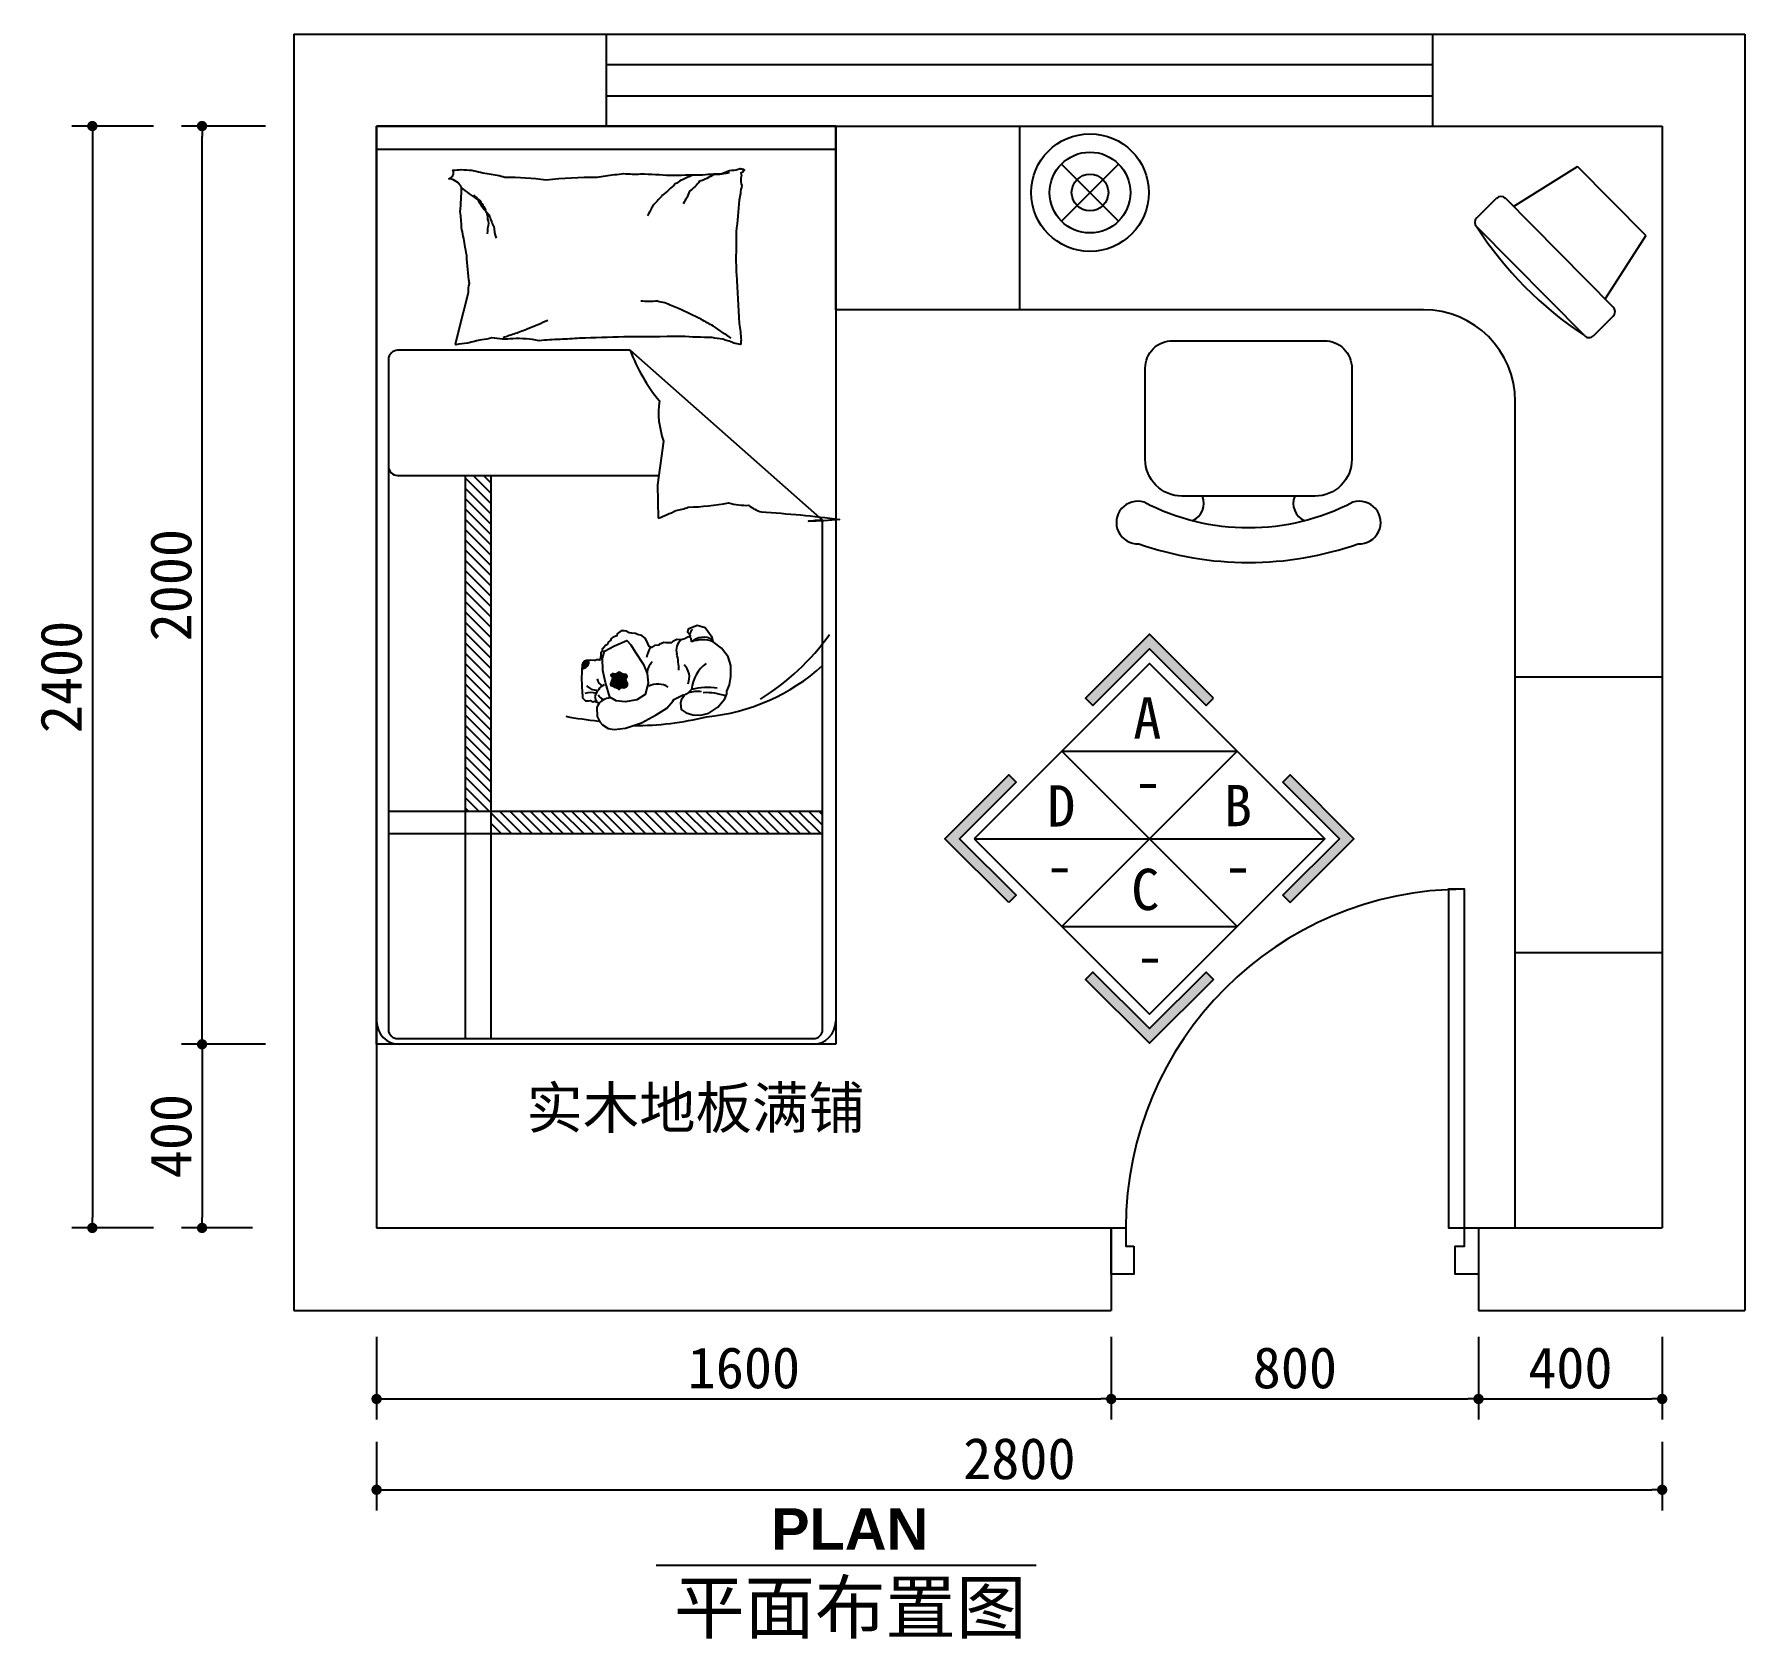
# Model space of a CAD drawing. Extents: x 798 to 4524, y 1031 to 4526.
import ezdxf

# ---------------------------------------------------------------- set-up
doc = ezdxf.new("R2010")
doc.units = 0
doc.header["$LTSCALE"] = 500
doc.header["$MEASUREMENT"] = 0
doc.header["$PDMODE"] = 3
doc.layers.get('0').update_dxf_attribs({"linetype": 'CONTINUOUS'})
doc.layers.get('DEFPOINTS').update_dxf_attribs({"linetype": 'CONTINUOUS'})
for name, color, linetype in [('2', 2, 'CONTINUOUS'), ('3', 3, 'CONTINUOUS'), ('4', 4, 'CONTINUOUS'), ('7', 7, 'CONTINUOUS'), ('BH', 3, 'CONTINUOUS'), ('DIM', 3, 'CONTINUOUS'), ('TEXT', 3, 'CONTINUOUS')]:
    doc.layers.add(name, color=color, linetype=linetype)
doc.styles.add('HT', font='swisseb.ttf')
doc.styles.add('HZ', font='simfang.ttf')
doc.dimstyles.get("Standard").update_dxf_attribs({"dimscale": 45, "dimtxt": 2, "dimasz": 0.5, "dimexe": 1, "dimexo": 1, "dimgap": 0.5, "dimtad": 1, "dimdec": 0, "dimzin": 0, "dimtxsty": 'HZ', "dimblk1": 'DOT', "dimblk2": 'DOT', "dimsah": 1, "dimcen": 0, "dimazin": 3, "dimtfac": 0.5, "dimtdec": 0, "dimtix": 1, "dimtmove": 0, "dimatfit": 3, "dimtolj": 1, "dimtzin": 0})
pattern_1 = [(45, (10422.0167, 10433.2545), (-1.76776695, 1.76776695), [])]

# ---------------------------------------------------------------- blocks, each defined once
blk = doc.blocks.new('_DOT')
at = {"color": 0, "linetype": 'BYBLOCK'}
blk.add_line((-0.5, 0), (-1, 0), dxfattribs=at)
at = {"color": 0, "linetype": 'BYBLOCK', "const_width": 0.5}
blk.add_lwpolyline([(-0.25, 0, 1), (0.25, 0, 1)], format="xyb", close=True, dxfattribs=at)
blk = doc.blocks.new('*D5')
at = {"color": 0, "linetype": 'BYBLOCK'}
for p, q in [((4921.5, -10598.3), (4921.5, -10778.3)), ((6521.5, -10598.3), (6521.5, -10778.3)), ((4944, -10733.3), (6499, -10733.3))]:
    blk.add_line(p, q, dxfattribs=at)
at = {"layer": 'DEFPOINTS', "color": 0, "linetype": 'BYBLOCK'}
for p in [(4921.5, -10553.3), (6521.5, -10553.3), (6521.5, -10733.3)]:
    blk.add_point(p, dxfattribs=at)
at = {"color": 0, "linetype": 'BYBLOCK', "xscale": 22.5, "yscale": 22.5, "zscale": 22.5, "rotation": 180}
blk.add_blockref('_DOT', (4921.5, -10733.3), dxfattribs=at)
at = {"color": 0, "linetype": 'BYBLOCK', "xscale": 22.5, "yscale": 22.5, "zscale": 22.5}
blk.add_blockref('_DOT', (6521.5, -10733.3), dxfattribs=at)
at = {"color": 0, "linetype": 'BYBLOCK', "insert": (5721.5, -10665.8), "char_height": 90, "attachment_point": 5, "style": 'HZ'}
blk.add_mtext('\\A1;1600', dxfattribs=at)
blk = doc.blocks.new('*D4')
at = {"color": 0, "linetype": 'BYBLOCK'}
for p, q in [((4679.4, -7960.7), (4496.4, -7960.7)), ((4541.4, -9938.2), (4541.4, -7983.2)), ((4679.4, -9960.7), (4496.4, -9960.7))]:
    blk.add_line(p, q, dxfattribs=at)
at = {"layer": 'DEFPOINTS', "color": 0, "linetype": 'BYBLOCK'}
for p in [(4541.4, -7960.7), (4724.4, -7960.7), (4724.4, -9960.7)]:
    blk.add_point(p, dxfattribs=at)
at = {"color": 0, "linetype": 'BYBLOCK', "xscale": 22.5, "yscale": 22.5, "zscale": 22.5}
for p, rotation in [((4541.4, -7960.7), 90), ((4541.4, -9960.7), 270)]:
    blk.add_blockref('_DOT', p, dxfattribs=dict(at, rotation=rotation))
at = {"color": 0, "linetype": 'BYBLOCK', "insert": (4473.9, -8960.7), "char_height": 90, "attachment_point": 5, "rotation": 90, "style": 'HZ'}
blk.add_mtext('\\A1;2000', dxfattribs=at)
blk = doc.blocks.new('*D3')
at = {"color": 0, "linetype": 'BYBLOCK'}
for p, q in [((4679.4, -9960.7), (4496.4, -9960.7)), ((4541.4, -9983.2), (4541.4, -10338.2)), ((4651.5, -10360.7), (4496.4, -10360.7))]:
    blk.add_line(p, q, dxfattribs=at)
at = {"layer": 'DEFPOINTS', "color": 0, "linetype": 'BYBLOCK'}
for p in [(4724.4, -9960.7), (4541.4, -10360.7), (4696.5, -10360.7)]:
    blk.add_point(p, dxfattribs=at)
at = {"color": 0, "linetype": 'BYBLOCK', "xscale": 22.5, "yscale": 22.5, "zscale": 22.5}
for p, rotation in [((4541.4, -9960.7), 90), ((4541.4, -10360.7), 270)]:
    blk.add_blockref('_DOT', p, dxfattribs=dict(at, rotation=rotation))
at = {"color": 0, "linetype": 'BYBLOCK', "insert": (4473.9, -10160.7), "char_height": 90, "attachment_point": 5, "rotation": 90, "style": 'HZ'}
blk.add_mtext('\\A1;400', dxfattribs=at)
blk = doc.blocks.new('玩具狗02')
at = {"layer": 'BH'}
h = blk.add_hatch(dxfattribs=at)
h.set_pattern_fill('ANSI31', color=256, scale=20, style=0)
h.set_pattern_definition(pattern_1)
h.paths.add_polyline_path([(33.3, 149.9), (28.7, 149.6), (24.7, 148.1), (21.7, 144.2), (20.4, 141.2), (19.6, 133.3, 0.479357)])
h = blk.add_hatch(dxfattribs=at)
h.set_pattern_fill('ANSI31', color=256, scale=20, style=0)
h.set_pattern_definition(pattern_1)
h.paths.add_polyline_path([(98.4, 95.4), (103.3, 95.1), (108.1, 96.8), (110.9, 100.1), (110.9, 103.9), (108.4, 109.3), (107.5, 113.4), (109, 115.3), (110.3, 117.8), (109, 120.8), (106.6, 121.3), (103.8, 121.5), (100.2, 122.6), (95.5, 125.6), (94.2, 126.1), (88.8, 123), (86.4, 122.1), (82.6, 122.7), (79.9, 123.1), (77.4, 120.7), (78.3, 118.2), (80.8, 116), (80.3, 111.3), (77, 103.1), (77.8, 99.2), (80.4, 98.7), (82.5, 98.2), (84.1, 96.1), (86.1, 96.2), (89.5, 95.1), (91.9, 92.8), (93.2, 91.7), (94.7, 93.5)])
at = {"layer": '3'}
blk.add_lwpolyline([(94.2, 126.1), (88.8, 123), (86.4, 122.1), (82.6, 122.7), (79.9, 123.1), (77.4, 120.7), (78.3, 118.2), (80.8, 116), (80.3, 111.3), (77, 103.1), (77.8, 99.2), (80.4, 98.7), (82.5, 98.2), (84.1, 96.1), (86.1, 96.2), (89.5, 95.1), (91.9, 92.8), (93.2, 91.7), (94.7, 93.5), (98.4, 95.4), (103.3, 95.1), (108.1, 96.8), (110.9, 100.1), (110.9, 103.9), (108.4, 109.3), (107.5, 113.4), (109, 115.3), (110.3, 117.8), (109, 120.8), (106.6, 121.3), (103.8, 121.5), (100.2, 122.6), (95.5, 125.6), (94.2, 126.1)], dxfattribs=at)
for centre, radius, start, end in [((249.9, 199.7), 14.7, 128.3031, 168.9374), ((283.6, 118.4), 139.8, 155.3415, 164.4913), ((233.5, 170.4), 25.2, 127.108, 198.2435), ((226.7, 188), 12.1, 353.9542, 51.018), ((263.2, 159), 37, 61.149, 131.3836), ((187.3, 121.2), 37.5, 136.7949, 176.7156), ((90.1, 131.6), 123.3, 359.2848, 14.5089), ((200.4, 116.1), 34.2, 337.4286, 46.0363), ((310.2, 85.9), 71.3, 125.9219, 175.4055), ((69.6, 116.1), 19.8, 189.9605, 241.843), ((37.4, 46.2), 39.2, 74.8422, 107.2397), ((48.9, 115.4), 25.4, 219.7451, 271.7337), ((67.5, 88.1), 17.1, 205.2148, 249.8011), ((171.4, 63.2), 39.1, 57.515, 117.2356), ((250.8, 22.3), 65.1, 82.9692, 106.7988), ((270.2, -12.7), 97.9, 67.6837, 94.5902)]:
    blk.add_arc(centre, radius, start, end, dxfattribs=at)
at = {"layer": '7'}
for points in [[(19.3, 126.2), (18.8, 113.9), (19.6, 99.6), (20.2, 84.5), (20.8, 79.9), (21, 74.5), (27, 68.8), (32.8, 68.5), (37.1, 69.6), (41.3, 66.8), (45.3, 67.9), (52.8, 64.8), (52.2, 61.1), (49.3, 55.9), (49.9, 37.6), (55.3, 27.1), (61.1, 20.5), (72.2, 13.4), (83.9, 11.7), (106.8, 14.2), (139.1, 24.8), (167.9, 40.8), (189.7, 54.2), (201.4, 68.2), (203.7, 71.3), (220.8, 80.2), (222.5, 80.5), (224.2, 78.8), (218.5, 70.2), (216.8, 63.9), (218.2, 51.6), (227.9, 45.1), (241.2, 40.7), (257.3, 40.1), (273.3, 44.4), (291.3, 56.2), (305.5, 72.8), (309.2, 82.7), (309.8, 88.3), (314.7, 100.6), (317.2, 117.3), (317.2, 139.5), (312.3, 156.8), (298.7, 174.1), (282, 187.1), (280.1, 195.7), (266.5, 214.8), (249.9, 219.2), (231.9, 212.4), (230.7, 206.2), (235.9, 200.1), (236.4, 198.3), (230.4, 195.8), (226.3, 193.8), (225.3, 192.8), (220, 191.8), (218.3, 190.5), (209.7, 191.5), (201.6, 187.5), (199.1, 184.7), (188.3, 184.5), (183.5, 185.7), (174.2, 181.7), (173.2, 179.9), (164.6, 179.2), (158.6, 175.7), (154.5, 177.7), (151.5, 183.7), (146.7, 193.3), (139.2, 199.8), (131.1, 201.8), (126.6, 203.4), (119.5, 203.9), (114.2, 204.9), (107.9, 207.9), (104.4, 209.1), (98.1, 208.9), (90.3, 202.6), (89.3, 199.1), (82.2, 196.1), (78.2, 193.3), (77, 189.8), (74.9, 188), (72.7, 186.5), (70.2, 181.2), (69.1, 179.9), (67.4, 179.9), (62.6, 174.9), (60.3, 172.6), (60.6, 168.6), (57.3, 164.6), (57.6, 161.1), (57.1, 154.5), (56.3, 151.5), (55.6, 150.3), (54, 150.8), (49.7, 151.1), (46.3, 149.4), (44.5, 149.3), (36.5, 150.1), (28.7, 149.6), (24.7, 148.1), (21.7, 144.2), (20.4, 141.2), (19.2, 129.5), (19.3, 126.2)], [(64.7, 167.9), (84.8, 179.1), (109.7, 189.6), (117.7, 181.1), (126.5, 166.7), (142.6, 141.4), (149.9, 123.3), (151.9, 104), (146.2, 81.5), (129.8, 71.1), (106.1, 66.7), (88.4, 68.7), (75.5, 75.9), (66.7, 105.6), (61.4, 129.3), (60.6, 154.2), (64.7, 167.9)]]:
    blk.add_lwpolyline(points, dxfattribs=at)
for centre, radius, start, end in [((260.8, 127.9), 62.9, 70.3319, 110.5181), ((19.8, 147.1), 13.8, 269.0987, 11.5429), ((57.3, 76.9), 11.6, 176.1994, 229.0666), ((84.7, 66.1), 40.7, 120.5886, 163.4912), ((77.4, 44.2), 30.4, 92.1498, 146.1783), ((206.8, 117.8), 41.6, 293.4063, 320.8909), ((270.8, -30.4), 126, 81.0084, 104.554)]:
    blk.add_arc(centre, radius, start, end, dxfattribs=at)
blk = doc.blocks.new('狗03')
at = {"layer": '3'}
blk.add_blockref('玩具狗02', (-50.8, -18), dxfattribs=at)
blk = doc.blocks.new('*D9')
at = {"color": 0, "linetype": 'BYBLOCK'}
for p, q in [((6521.5, -10598.3), (6521.5, -10778.3)), ((7321.5, -10598.3), (7321.5, -10778.3)), ((6544, -10733.3), (7299, -10733.3))]:
    blk.add_line(p, q, dxfattribs=at)
at = {"layer": 'DEFPOINTS', "color": 0, "linetype": 'BYBLOCK'}
for p in [(6521.5, -10553.3), (7321.5, -10553.3), (7321.5, -10733.3)]:
    blk.add_point(p, dxfattribs=at)
at = {"color": 0, "linetype": 'BYBLOCK', "xscale": 22.5, "yscale": 22.5, "zscale": 22.5, "rotation": 180}
blk.add_blockref('_DOT', (6521.5, -10733.3), dxfattribs=at)
at = {"color": 0, "linetype": 'BYBLOCK', "xscale": 22.5, "yscale": 22.5, "zscale": 22.5}
blk.add_blockref('_DOT', (7321.5, -10733.3), dxfattribs=at)
at = {"color": 0, "linetype": 'BYBLOCK', "insert": (6921.5, -10665.8), "char_height": 90, "attachment_point": 5, "style": 'HZ'}
blk.add_mtext('\\A1;800', dxfattribs=at)
blk = doc.blocks.new('*D8')
at = {"color": 0, "linetype": 'BYBLOCK'}
for p, q in [((7321.5, -10598.3), (7321.5, -10778.3)), ((7721.5, -10598.3), (7721.5, -10778.3)), ((7344, -10733.3), (7699, -10733.3))]:
    blk.add_line(p, q, dxfattribs=at)
at = {"layer": 'DEFPOINTS', "color": 0, "linetype": 'BYBLOCK'}
for p in [(7321.5, -10553.3), (7721.5, -10553.3), (7721.5, -10733.3)]:
    blk.add_point(p, dxfattribs=at)
at = {"color": 0, "linetype": 'BYBLOCK', "xscale": 22.5, "yscale": 22.5, "zscale": 22.5, "rotation": 180}
blk.add_blockref('_DOT', (7321.5, -10733.3), dxfattribs=at)
at = {"color": 0, "linetype": 'BYBLOCK', "xscale": 22.5, "yscale": 22.5, "zscale": 22.5}
blk.add_blockref('_DOT', (7721.5, -10733.3), dxfattribs=at)
at = {"color": 0, "linetype": 'BYBLOCK', "insert": (7521.5, -10665.8), "char_height": 90, "attachment_point": 5, "style": 'HZ'}
blk.add_mtext('\\A1;400', dxfattribs=at)
blk = doc.blocks.new('*D6')
at = {"color": 0, "linetype": 'BYBLOCK'}
for p, q in [((1543.9, 1513.9), (1543.9, 1364.6)), ((4343.9, 1513.9), (4343.9, 1364.6)), ((1566.4, 1409.6), (4321.4, 1409.6))]:
    blk.add_line(p, q, dxfattribs=at)
at = {"layer": 'DEFPOINTS', "color": 0, "linetype": 'BYBLOCK'}
for p in [(1543.9, 1558.9), (4343.9, 1558.9), (4343.9, 1409.6)]:
    blk.add_point(p, dxfattribs=at)
at = {"color": 0, "linetype": 'BYBLOCK', "xscale": 22.5, "yscale": 22.5, "zscale": 22.5, "rotation": 180}
blk.add_blockref('_DOT', (1543.9, 1409.6), dxfattribs=at)
at = {"color": 0, "linetype": 'BYBLOCK', "xscale": 22.5, "yscale": 22.5, "zscale": 22.5}
blk.add_blockref('_DOT', (4343.9, 1409.6), dxfattribs=at)
at = {"color": 0, "linetype": 'BYBLOCK', "insert": (2943.9, 1477.1), "char_height": 90, "attachment_point": 5, "style": 'HZ'}
blk.add_mtext('\\A1;2800', dxfattribs=at)
blk = doc.blocks.new('*D7')
at = {"color": 0, "linetype": 'BYBLOCK'}
for p, q in [((1057.7, 4325.7), (879.8, 4325.7)), ((924.8, 4303.2), (924.8, 1948.2)), ((1057.7, 1925.7), (879.8, 1925.7))]:
    blk.add_line(p, q, dxfattribs=at)
at = {"layer": 'DEFPOINTS', "color": 0, "linetype": 'BYBLOCK'}
for p in [(1102.7, 4325.7), (924.8, 1925.7), (1102.7, 1925.7)]:
    blk.add_point(p, dxfattribs=at)
at = {"color": 0, "linetype": 'BYBLOCK', "xscale": 22.5, "yscale": 22.5, "zscale": 22.5}
for p, rotation in [((924.8, 4325.7), 90), ((924.8, 1925.7), 270)]:
    blk.add_blockref('_DOT', p, dxfattribs=dict(at, rotation=rotation))
at = {"color": 0, "linetype": 'BYBLOCK', "insert": (857.3, 3125.7), "char_height": 90, "attachment_point": 5, "rotation": 90, "style": 'HZ'}
blk.add_mtext('\\A1;2400', dxfattribs=at)

msp = doc.modelspace()

# ---------------------------------------------------------------- hatches: boundary and pattern name
at = {"layer": 'BH'}
h = msp.add_hatch(dxfattribs=at)
h.set_pattern_fill('ANSI31', color=256, scale=5, style=0)
h.set_pattern_definition([(135, (2728.775, 5014.464), (11.22532, 11.22532), [])])
h.paths.add_polyline_path([(1737.4, 2833.7), (1793.3, 2833.7), (1793.3, 3564.6), (1737.4, 3564.6)])
h.paths.add_polyline_path([(1793.3, 2784.7), (2515.4, 2784.7), (2515.4, 2833.7), (1793.3, 2833.7)])
at = {"layer": 'TEXT'}
for points in [[(3088.1, 3079.7), (3104, 3063.8), (3227.3, 3187), (3350.5, 3063.8), (3366.4, 3079.7), (3227.3, 3218.8)], [(2936.8, 2896.6), (2920.9, 2912.5), (2781.8, 2773.4), (2920.9, 2634.2), (2936.8, 2650.1), (2813.6, 2773.4)], [(3533.6, 2912.5), (3517.7, 2896.6), (3640.9, 2773.4), (3517.7, 2650.1), (3533.6, 2634.2), (3672.7, 2773.4)], [(3104, 2482.9), (3088.1, 2467), (3227.3, 2327.9), (3366.4, 2467), (3350.5, 2482.9), (3227.3, 2359.7)]]:
    msp.add_hatch(color=256, dxfattribs=at).paths.add_polyline_path(points)

# ---------------------------------------------------------------- linework, layer by layer
at = {"layer": '2'}
for p, q in [((1363.9, 4525.7), (1363.9, 1745.7)), ((1363.9, 4525.7), (2043.9, 4525.7)), ((2043.9, 4525.7), (2043.9, 4325.7)), ((3843.9, 4525.7), (3843.9, 4325.7)), ((3843.9, 4525.7), (4523.9, 4525.7)), ((4523.9, 4525.7), (4523.9, 1745.7)), ((1543.9, 4325.7), (1543.9, 1925.7)), ((1543.9, 4325.7), (2043.9, 4325.7)), ((3843.9, 4325.7), (4343.9, 4325.7)), ((4343.9, 4325.7), (4343.9, 1925.7)), ((1543.9, 1925.7), (3143.9, 1925.7)), ((3143.9, 1925.7), (3143.9, 1745.7)), ((3943.9, 1925.7), (4343.9, 1925.7)), ((3943.9, 1925.7), (3943.9, 1745.7)), ((1363.9, 1745.7), (3143.9, 1745.7)), ((3943.9, 1745.7), (4523.9, 1745.7))]:
    msp.add_line(p, q, dxfattribs=at)
at = {"layer": '3'}
for p, q in [((2043.9, 4459.7), (3843.9, 4459.7)), ((2043.9, 4391.7), (3843.9, 4391.7))]:
    msp.add_line(p, q, dxfattribs=at)
at = {"layer": '3', "color": 3}
for p, q in [((3034.9, 4118), (3160.5, 4243.6)), ((3034.9, 4243.6), (3160.5, 4118))]:
    msp.add_line(p, q, dxfattribs=at)
at = {"layer": '3'}
for points in [[(2230.8, 4218.3, -0.027842), (2207, 4207.7, -0.048685), (2194.4, 4199.6, -0.023666), (2166.5, 4175.3, -0.031223), (2147.5, 4154.6, -0.046801), (2142.4, 4146.9, -0.023191), (2134.3, 4130.2)], [(2312.7, 4224, -0.088153), (2278.2, 4220.5, -0.088153), (2247, 4205.3, -0.077547), (2225.4, 4183.6, -0.077547), (2211.3, 4156.5)], [(1728.8, 4192.1, 0.077379), (1763.6, 4166.8, 0.077379), (1789, 4132.1, 0.047525), (1798.9, 4107.5, 0.047525), (1804, 4081.4)], [(1755.2, 4176.1, 0.05369), (1769.4, 4163.1, 0.070312), (1777.5, 4150.8, 0.015448), (1781.3, 4142.3, 0.013244), (1785.1, 4132.1, 0.082127), (1788, 4114, 0.064164), (1785.1, 4090.8)], [(2316.5, 3863.7, -0.016108), (2277.6, 3890, -0.024599), (2250.8, 3905, -0.009477), (2201.7, 3928.3, -0.015937), (2171.9, 3940.7, -0.072521), (2155.6, 3944.2, -0.033339), (2119.3, 3944.4)], [(1819.3, 3865.2, -0.009729), (1846.6, 3874.3, -0.009729), (1873.5, 3884.4, -0.007971), (1895.3, 3893.4, -0.007971), (1916.7, 3903.1)]]:
    msp.add_lwpolyline(points, format="xyb", dxfattribs=at)
at = {"layer": '3', "color": 3}
msp.add_circle((3097.7, 4180.8), 40, dxfattribs=at)
at = {"layer": '3', "linetype": 'CONTINUOUS'}
msp.add_arc((4631.7, 4556.3), 825.4, 213.0631, 236.3549, dxfattribs=at)
at = {"layer": '3', "color": 3}
msp.add_arc((3913.5, 1925.7), 737.7, 90, 180, dxfattribs=at)
at = {"layer": '4'}
for p, q in [((1543.9, 4325.7), (2543.9, 4325.7)), ((1543.9, 2325.7), (1543.9, 4325.7)), ((2543.9, 4325.7), (2543.9, 2325.7)), ((3823.9, 3925.7), (2543.9, 3925.7)), ((4023.9, 1925.7), (4023.9, 3725.7)), ((4023.9, 3125.7), (4343.9, 3125.7)), ((4023.9, 2525.7), (4343.9, 2525.7)), ((2543.9, 2325.7), (1543.9, 2325.7))]:
    msp.add_line(p, q, dxfattribs=at)
msp.add_lwpolyline([(2943.9, 4325.7), (2943.9, 3925.7)], dxfattribs=at)
msp.add_arc((3823.9, 3725.7), 200, 0, 90, dxfattribs=at)
at = {"layer": '7'}
for p, q in [((2043.9, 4525.7), (3843.9, 4525.7)), ((2043.9, 4325.7), (3843.9, 4325.7)), ((2543.9, 3925.7), (2543.9, 4321.7)), ((1569.7, 3817.2), (1569.7, 2357.9)), ((2096.5, 3837.2), (1589.7, 3837.2)), ((2096.5, 3837.2), (2515.4, 3467.4)), ((1589.7, 3564.6), (2158.3, 3564.6)), ((2515.4, 2357.9), (2515.4, 3467.4)), ((1569.7, 2833.7), (2515.4, 2833.7)), ((1569.7, 2784.7), (2515.4, 2784.7)), ((1589.7, 2337.9), (2495.4, 2337.9))]:
    msp.add_line(p, q, dxfattribs=at)
at = {"layer": '7', "linetype": 'CONTINUOUS'}
for p, q in [((4020.2, 4150.6), (4159.6, 4237.4)), ((4308, 4087.5), (4159.6, 4237.4)), ((3940.1, 4125.8), (3983, 4168.3)), ((4237.5, 3931), (4002.4, 4168.5)), ((4174.4, 3869.2), (3940, 4106)), ((4308, 4087.5), (4219.8, 3949)), ((4237.1, 3911.6), (4194.2, 3869.1))]:
    msp.add_line(p, q, dxfattribs=at)
at = {"layer": '7'}
for points in [[(1543.9, 4325.7), (1543.9, 4275.7), (2543.9, 4275.7), (2543.9, 4325.7)], [(3193.4, 1885.8), (3193.4, 1824.9), (3143.9, 1824.9), (3143.9, 1925.7), (3175.8, 1925.7), (3175.8, 1885.8)]]:
    msp.add_lwpolyline(points, close=True, dxfattribs=at)
for points in [[(1728.9, 4192.1, 0.263368), (1701, 4210.9, 0.494818), (1710.2, 4229.7, 0.049225), (1727.8, 4231.4, 0.036831), (1751.5, 4229.7, 0.031893), (1789.4, 4221.5, -0.035782), (1823.4, 4214.5, -0.032941), (1913, 4208.6, -0.026564), (2024.2, 4214.5, -0.017905), (2061.8, 4219.9, 0.033397), (2082, 4222.1, 0.03204), (2119, 4221.4, -0.018442), (2183.4, 4218.4, -0.010837), (2248.1, 4219.1, -0.014624), (2296, 4222.1, -0.111249), (2318.6, 4229.5, 0.153708), (2335.5, 4233.4, 0.076444), (2342.9, 4231.7, 0.215512), (2344.9, 4229.7, 0.585858), (2342.2, 4226.6, -0.363489), (2337.4, 4224, -0.191716), (2337.3, 4212.5, 0.129675), (2339.2, 4195.9, 0.01735), (2336.2, 4179.1, -0.019326), (2333.6, 4164, -0.018818), (2327, 4095.6, -0.021828), (2326.1, 4036.4, -0.006204), (2327.5, 4002.5, -0.001963), (2333.6, 3895.6, -0.028341), (2337.9, 3859.5, 0.117014), (2337.4, 3850.6, 0.36606), (2335.9, 3849.7, 0.03973), (2322.3, 3852.5, 0.048309), (2308.6, 3857.9, -0.062981), (2297.9, 3861.8, -0.04058), (2274.5, 3865.2, -0.014345), (2207.8, 3867.5, -0.005484), (2082.3, 3866.7, -0.007153), (1986.2, 3863.7, -0.008762), (1943.7, 3861, 0.008153), (1897.9, 3858.1, 0.06251), (1840.8, 3862.5, -0.078669), (1795.2, 3864.5, -0.047825), (1772.9, 3859.8, 0.034494), (1742.1, 3852.5, 0.023571), (1716.7, 3849.4, 0.510228), (1715.8, 3850.6), (1723.3, 3880.6), (1744, 3963.2, -0.073041), (1745.9, 3982.8, -0.023305), (1740.2, 4043.9, -0.018299), (1736.1, 4066.7, 0.01097), (1728.8, 4104.7, 0.042281), (1725.9, 4139, 0.027201), (1728.8, 4192.4)], [(2096.5, 3837.2, 0.085272), (2159.8, 3727.1, 0.124044), (2169, 3639.6), (2155.4, 3544.2), (2157.1, 3471.6)], [(2157.1, 3471.6, 0.027362), (2195.7, 3488.1, 0.040834), (2222.8, 3495.5, 0.038441), (2310.4, 3505, 0.076528), (2354.6, 3499.6, 0.103649), (2382.1, 3485.2, -0.018778), (2552.2, 3468.7, -0.024037), (2484.4, 3464.9, -0.052315), (2515.4, 3467.4)]]:
    msp.add_lwpolyline(points, format="xyb", dxfattribs=at)
for points in [[(3298, 3519.7, -0.414214), (3218, 3599.7), (3218, 3798.2, -0.414214), (3278, 3858.2), (3608, 3858.2, -0.414214), (3668, 3798.2), (3668, 3599.7, -0.414214), (3588, 3519.7)], [(3215.7, 3506.2, 1.204775), (3204, 3415.9, 0.170973), (3681.9, 3415.9, 1.204775), (3670.2, 3506.2, -0.246332)]]:
    msp.add_lwpolyline(points, format="xyb", close=True, dxfattribs=at)
for points in [[(1737.4, 2337.9), (1737.4, 3564.6)], [(1793.3, 2337.9), (1793.3, 3564.6)], [(3913.5, 1925.7), (3913.5, 2663.4), (3878.3, 2663.4), (3878.3, 1925.7), (3913.5, 1925.7)], [(3913.5, 1925.7), (3943.9, 1925.7), (3943.9, 1824.9), (3892.7, 1824.9), (3892.7, 1885.8), (3913.5, 1885.8), (3913.5, 1925.7)]]:
    msp.add_lwpolyline(points, dxfattribs=at)
for radius in [128, 88]:
    msp.add_circle((3097.7, 4180.8), radius, dxfattribs=at)
at = {"layer": '7', "linetype": 'CONTINUOUS'}
for centre, start, end in [((3992.8, 4158.3), 44.709, 134.709), ((3949.9, 4115.9), 134.709, 224.709), ((4227.3, 3921.5), 314.709, 44.709), ((4184.4, 3879.1), 224.709, 314.709)]:
    msp.add_arc(centre, 14, start, end, dxfattribs=at)
at = {"layer": '7'}
for centre, radius, start, end in [((1589.7, 3817.2), 20, 90, 180), ((1589.7, 3584.6), 20, 180, 270), ((3303.4, 3504), 42.1, 294.6179, 21.9662), ((3582.6, 3504), 42.1, 158.0338, 245.3821), ((2103.3, 3524.4), 525.6, 301.7708, 324.3375), ((2220.8, 3476.3), 439.3, 275.4641, 312.1092), ((2136.4, 4026.2), 1002.5, 259.6217, 263.7472), ((2106, 3678.8), 658.8, 269.7962, 283.7616), ((1593.9, 2375.7), 50, 180, 270), ((1589.7, 2357.9), 20, 180, 270), ((2493.9, 2375.7), 50, 270, 0), ((2495.4, 2357.9), 20, 270, 0)]:
    msp.add_arc(centre, radius, start, end, dxfattribs=at)
at = {"layer": 'TEXT'}
for p, q in [((3418.2, 2964.3), (3036.3, 2582.4)), ((3036.3, 2964.3), (3418.2, 2582.4)), ((3036.3, 2964.3), (3418.2, 2964.3)), ((2845.4, 2773.4), (3609.1, 2773.4)), ((3036.3, 2582.4), (3418.2, 2582.4))]:
    msp.add_line(p, q, dxfattribs=at)
at = {"layer": 'TEXT', "color": 6}
msp.add_line((2153.1, 1191.3), (2980.3, 1191.3), dxfattribs=at)
at = {"layer": 'TEXT'}
for points in [[(3366.4, 3079.7), (3227.3, 3218.8), (3088.1, 3079.7), (3104, 3063.8), (3227.3, 3187), (3350.5, 3063.8)], [(2845.4, 2773.4), (3227.3, 2391.5), (3609.1, 2773.4), (3227.3, 3155.2)], [(2920.9, 2634.2), (2781.8, 2773.4), (2920.9, 2912.5), (2936.8, 2896.6), (2813.6, 2773.4), (2936.8, 2650.1)], [(3533.6, 2634.2), (3672.7, 2773.4), (3533.6, 2912.5), (3517.7, 2896.6), (3640.9, 2773.4), (3517.7, 2650.1)], [(3366.4, 2467), (3227.3, 2327.9), (3088.1, 2467), (3104, 2482.9), (3227.3, 2359.7), (3350.5, 2482.9)]]:
    msp.add_lwpolyline(points, close=True, dxfattribs=at)

# ---------------------------------------------------------------- block references
at = {"layer": 'TEXT', "xscale": 1.089, "yscale": 1.089, "zscale": 1.089}
msp.add_blockref('狗03', (2025, 3018.4), dxfattribs=at)

# ---------------------------------------------------------------- texts
at = {"layer": 'TEXT', "style": 'HZ'}
for s, p in [('A', (3191.9, 2991.2)), ('D', (3004.6, 2800)), ('-', (3193.2, 2853.4)), ('B', (3389.3, 2800.7)), ('-', (3001.2, 2669.9)), ('C', (3187.4, 2618)), ('-', (3389.5, 2669.6)), ('-', (3197.9, 2473.2)), ('实木地板满铺', (1870.3, 2142.4))]:
    msp.add_text(s, height=90, dxfattribs=at).set_placement(p)
at = {"layer": 'TEXT', "linetype": 'BYBLOCK'}
for s, height, style, p in [('PLAN', 90, 'HT', (2403.1, 1225)), ('平面布置图', 112.5, 'HZ', (2191.9, 1043.2))]:
    msp.add_text(s, height=height, dxfattribs=dict(at, style=style)).set_placement(p)

# ---------------------------------------------------------------- dimensions: what is measured, and where the dimension line sits
at = {"layer": 'DIM'}
dim = msp.add_linear_dim(base=(924.8, 1925.7), p1=(1102.7, 4325.7), p2=(1102.7, 1925.7), angle=90, dimstyle='STANDARD', override={"dimtxt": 2}, dxfattribs=at)
dim.commit()
dim.dimension.update_dxf_attribs({"geometry": '*D7', "text_midpoint": (857.3, 3125.7)})
for base, p2, picture, middle in [((1163.8, 4325.7), (1346.8, 4325.7), '*D4', (1096.3, 3325.7)), ((1163.8, 1925.7), (1318.9, 1925.7), '*D3', (1096.3, 2125.7))]:
    dim = msp.add_linear_dim(base=base, p1=(1346.8, 2325.7), p2=p2, angle=90, dimstyle='STANDARD', override={"dimtxt": 2}, dxfattribs=at)
    dim.commit()
    dim.dimension.update_dxf_attribs({"geometry": picture, "text_midpoint": middle, "insert": (-3377.6, 12286.4)})
for base, p1, p2, picture, middle, set_off in [((3143.9, 1553.1), (1543.9, 1733.1), (3143.9, 1733.1), '*D5', (2343.9, 1620.6), (-3377.6, 12286.4)), ((3943.9, 1553.1), (3143.9, 1733.1), (3943.9, 1733.1), '*D9', (3543.9, 1620.6), (-3377.6, 12286.4)), ((4343.9, 1553.1), (3943.9, 1733.1), (4343.9, 1733.1), '*D8', (4143.9, 1620.6), (-3377.6, 12286.4)), ((4343.9, 1355.4), (1543.9, 1504.6), (4343.9, 1504.6), '*D6', (2943.9, 1422.9), (0, -54.3))]:
    dim = msp.add_linear_dim(base=base, p1=p1, p2=p2, dimstyle='STANDARD', override={"dimtxt": 2}, dxfattribs=at)
    dim.commit()
    dim.dimension.update_dxf_attribs({"geometry": picture, "text_midpoint": middle, "insert": set_off})

doc.saveas('drawing.dxf')
